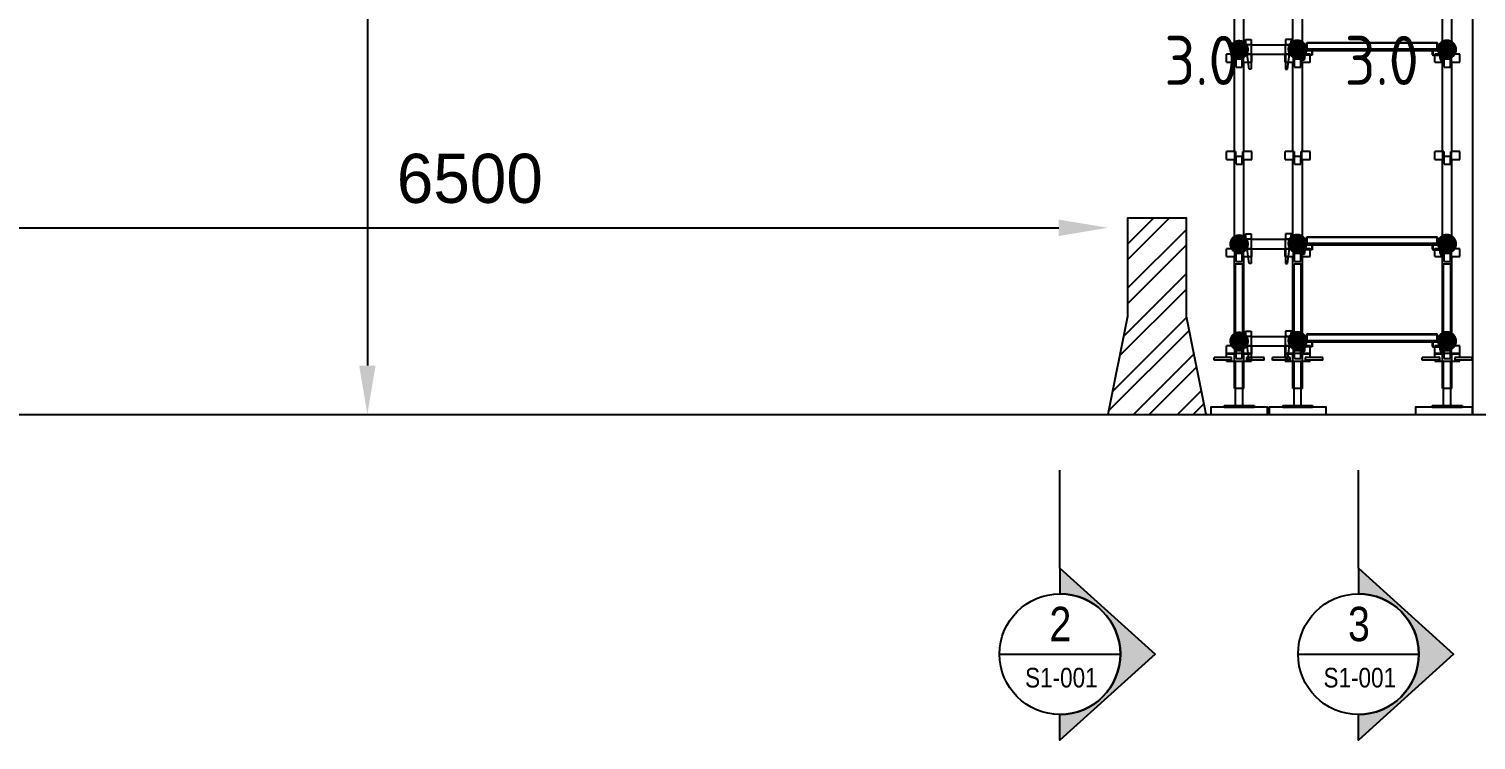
# Model space of a CAD drawing. Header units: millimetres. Extents: x 9116 to 195096, y -114281 to 55636.
# Drawn here: x 31272 to 38642, y -35306 to -31685 of the extents above; entities that cross this region are included whole.
import ezdxf
from ezdxf.enums import TextEntityAlignment as Align

# ---------------------------------------------------------------- set-up
doc = ezdxf.new("R2010")
doc.units = ezdxf.units.MM
doc.header["$PDMODE"] = 34
doc.header["$PDSIZE"] = -10
doc.linetypes.add('KwikScaf_DASHED', pattern=[3.75, 2.5, -1.25])
doc.layers.get('0').update_dxf_attribs({"linetype": 'CONTINUOUS'})
doc.layers.get('Defpoints').update_dxf_attribs({"linetype": 'CONTINUOUS'})
for name, color, linetype in [('Building', 7, 'CONTINUOUS'), ('Grid Lines', 252, 'CONTINUOUS'), ('Scaffold', 7, 'CONTINUOUS'), ('Water Barrier', 252, 'CONTINUOUS')]:
    doc.layers.add(name, color=color, linetype=linetype)
doc.styles.add('ARCH', font='archd.shx', dxfattribs={"height": 250})
doc.styles.add('KwikScaf ISO', font='isocp.shx')
doc.dimstyles.new('ISO-25', dxfattribs={"dimscale": 0, "dimtxt": 250, "dimasz": 250, "dimexe": 125, "dimexo": 125, "dimgap": 125, "dimtad": 1, "dimdec": 0, "dimdsep": 46, "dimtxsty": 'Standard', "dimcen": 250, "dimclrd": 256, "dimclre": 256, "dimclrt": 256, "dimazin": 0, "dimtfac": 1, "dimtdec": 0, "dimtmove": 0, "dimatfit": 3, "dimfxl": 1, "dimlwd": -1, "dimlwe": -1, "dimarcsym": 0})

# ---------------------------------------------------------------- blocks, each defined once
blk = doc.blocks.new('Filled Arrow Section Half A')
h = blk.add_hatch(color=256)
edge = h.paths.add_edge_path()
edge.add_line((0, 875), (969, 0))
edge.add_line((969, 0), (0, -875))
edge.add_line((0, -875), (0, -615))
edge.add_arc((0, 0), 615, 270, 450)
edge.add_line((0, 615), (0, 875))
for q in [(0, 1875), (0, 615)]:
    blk.add_line((0, 875), q)
blk.add_lwpolyline([(0, 875), (969, 0), (0, -875), (0, -615)])
blk.add_circle((0, 0), 615)
blk.add_arc((0, 0), 615, 270, 90)
blk = doc.blocks.new('2D Jack Adjustable Screw')
at = {"color": 0, "extrusion": (1, -1.83691e-16, 2.30446e-16)}
for p, q in [((-35, 151.5), (-20, 151.5)), ((-35, 62.25), (-35, 151.5)), ((-20, 62.25), (-20, 151.5)), ((-265.5, 100), (-273.5, 100)), ((-273.5, 100), (-273.5, -52)), ((-265.5, 100), (-265.5, -52)), ((-40, 87.75), (-35, 87.75)), ((-40, 87.75), (-40, 24)), ((-20, 87.75), (0, 87.75)), ((0, 24), (0, 87.75)), ((-265.5, 42.5), (-40, 42.5)), ((-265.5, 5.5), (-40, 5.5)), ((-40, 24), (-40, -39.75)), ((-35, 62.25), (-20, 62.25)), ((0, 42.5), (454.5, 42.5)), ((0, -39.75), (0, 24)), ((0, 5.5), (454.5, 5.5)), ((454.5, 24), (454.5, 42.5)), ((454.5, 5.5), (454.5, 24)), ((-265.5, -52), (-273.5, -52)), ((-40, -39.75), (-35, -39.75)), ((-20, -14.25), (-35, -14.25)), ((-35, -103.5), (-35, -14.25)), ((-20, -103.5), (-20, -14.25)), ((-20, -39.75), (0, -39.75)), ((-35, -103.5), (-20, -103.5))]:
    blk.add_line(p, q, dxfattribs=at)
blk = doc.blocks.new('2D Transom 0.7 Metre')
at = {"color": 0, "extrusion": (0, 1, -1.83691e-16)}
for p, q in [((0, -25), (0, 50)), ((0, 50), (20, 50)), ((50, 0), (13.3, 0)), ((20, 50), (16.7, 25)), ((16.7, 25), (25, 25)), ((25, 63), (689, 63)), ((25, 30), (25, 63)), ((25, 30), (689, 30)), ((25, 25), (25, 30)), ((25, 25), (689, 25)), ((50, 25), (50, 0)), ((664, 25), (664, 0)), ((664, 0), (700.7, 0)), ((689, 30), (689, 63)), ((689, 25), (689, 30)), ((697.3, 25), (689, 25)), ((694, 50), (697.3, 25)), ((714, 50), (694, 50)), ((700.7, 0), (704, -25)), ((714, -25), (714, 50)), ((10, -25), (0, -25)), ((13.3, 0), (10, -25)), ((704, -25), (714, -25))]:
    blk.add_line(p, q, dxfattribs=at)
blk = doc.blocks.new('250 Link Ledger')
at = {"color": 3, "extrusion": (0, -1, 6.12303e-17)}
for p, q in [((11.1, 48.4), (7.6, 75)), ((7.6, 75), (37.6, 75)), ((37.6, 75), (37.6, 48.4)), ((212.4, 75), (212.4, 48.4)), ((242.4, 75), (212.4, 75)), ((238.9, 48.4), (242.4, 75)), ((0, 48.4), (0, 0)), ((37.8, 48.4), (0, 48.4)), ((0, 0), (37.8, 0)), ((27.6, -75), (17.6, 0)), ((37.6, 0), (37.6, -75)), ((37.8, 48.4), (250, 48.4)), ((37.8, 44.6), (37.8, 48.4)), ((37.8, 44.6), (37.8, 24.2)), ((37.8, 24.2), (37.8, 3.8)), ((37.8, 0), (37.8, 3.8)), ((37.8, 0), (250, 0)), ((250, 48.4), (212.2, 48.4)), ((212.2, 48.4), (212.2, 44.6)), ((212.2, 24.2), (212.2, 44.6)), ((212.2, 3.8), (212.2, 24.2)), ((212.2, 3.8), (212.2, 0)), ((212.2, 0), (250, 0)), ((212.4, 0), (212.4, -75)), ((222.4, -75), (232.4, 0)), ((250, 0), (250, 48.4)), ((37.6, -75), (27.6, -75)), ((212.4, -75), (222.4, -75))]:
    blk.add_line(p, q, dxfattribs=at)
blk = doc.blocks.new('*D75')
at = {"layer": 'Defpoints', "color": 0}
for p in [(32995.3, -28408.8), (32995.3, -33648.7), (32995.3, -33648.7)]:
    blk.add_point(p, dxfattribs=at)
at = {"layer": 'Grid Lines'}
blk.add_line((32995.3, -28658.8), (32995.3, -33398.7), dxfattribs=at)
for points in [[(32953.7, -28658.8), (33037, -28658.8), (32995.3, -28408.8)], [(32953.7, -33398.7), (33037, -33398.7), (32995.3, -33648.7)]]:
    blk.add_solid(points, dxfattribs=at)
at = {"layer": 'Grid Lines', "insert": (32745.3, -31028.7), "char_height": 250, "attachment_point": 5, "rotation": 90}
blk.add_mtext('5240', dxfattribs=at)
blk = doc.blocks.new('*D76')
at = {"layer": 'Defpoints', "color": 0}
for p in [(30267.1, -32697.2), (36767.1, -32697.2), (36767.1, -32697.2)]:
    blk.add_point(p, dxfattribs=at)
at = {"layer": 'Grid Lines'}
blk.add_line((30517.1, -32697.2), (36517.1, -32697.2), dxfattribs=at)
for points in [[(30517.1, -32655.6), (30517.1, -32738.9), (30267.1, -32697.2)], [(36517.1, -32655.6), (36517.1, -32738.9), (36767.1, -32697.2)]]:
    blk.add_solid(points, dxfattribs=at)
at = {"layer": 'Grid Lines', "insert": (33517.1, -32447.2), "char_height": 250, "attachment_point": 5}
blk.add_mtext('6500', dxfattribs=at)

msp = doc.modelspace()

# ---------------------------------------------------------------- hatches: boundary and pattern name
at = {"layer": 'Water Barrier'}
h = msp.add_hatch(dxfattribs=at)
h.set_pattern_fill('STEEL', color=30, scale=50, style=0)
h.set_pattern_definition([(45, (6865.48, 0), (-112.2532, 112.2532), []), (45, (6865.48, 79.38), (-112.2532, 112.2532), [])])
h.paths.add_polyline_path([(37167.1, -33148.7), (37167.1, -32648.7), (36867.1, -32648.7), (36867.1, -33148.7), (36767.1, -33648.7), (37267.1, -33648.7)])

# ---------------------------------------------------------------- linework, layer by layer
at = {"layer": 'Building'}
for p, q in [((38624.4, -24172.7), (38624.4, -33648.7)), ((22723.1, -33648.7), (38824.4, -33648.7))]:
    msp.add_line(p, q, dxfattribs=at)
at = {"layer": 'Grid Lines', "color": 252, "linetype": 'KwikScaf_DASHED'}
msp.add_line((19632.3, -33648.7), (43222.7, -33648.7), dxfattribs=at)
at = {"layer": 'Grid Lines'}
for p, q in [((36215.4, -34868.7), (36830.4, -34868.7)), ((37735.5, -34868.7), (38350.5, -34868.7))]:
    msp.add_line(p, q, dxfattribs=at)
at = {"layer": 'Scaffold', "color": 5, "extrusion": (-1, 6.12323e-17, 0)}
for p, q in [((37411.5, -31813.7), (37411.5, -31358.7)), ((37459.5, -31813.7), (37459.5, -31358.7)), ((37709.5, -31813.7), (37709.5, -31358.7)), ((37757.5, -31813.7), (37757.5, -31358.7)), ((38471.5, -31813.7), (38471.5, -31358.7)), ((38519.5, -31813.7), (38519.5, -31358.7)), ((37376, -31813.7), (37371.5, -31813.7)), ((37371.5, -31853.7), (37371.5, -31813.7)), ((37413.6, -31813.7), (37376, -31813.7)), ((37413.6, -31853.7), (37413.6, -31813.7)), ((37417.4, -31813.7), (37413.6, -31813.7)), ((37417.4, -31813.7), (37417.4, -31853.7)), ((37419.8, -31878.7), (37419.8, -31838.7)), ((37429.7, -31838.7), (37419.8, -31838.7)), ((37441.3, -31838.7), (37429.7, -31838.7)), ((37451.2, -31838.7), (37441.3, -31838.7)), ((37451.2, -31878.7), (37451.2, -31838.7)), ((37453.7, -31853.7), (37453.7, -31813.7)), ((37457.4, -31813.7), (37453.7, -31813.7)), ((37495, -31813.7), (37457.4, -31813.7)), ((37457.4, -31853.7), (37457.4, -31813.7)), ((37499.5, -31813.7), (37495, -31813.7)), ((37499.5, -31853.7), (37499.5, -31813.7)), ((37674, -31813.7), (37669.5, -31813.7)), ((37669.5, -31853.7), (37669.5, -31813.7)), ((37711.6, -31813.7), (37674, -31813.7)), ((37711.6, -31853.7), (37711.6, -31813.7)), ((37715.4, -31813.7), (37711.6, -31813.7)), ((37715.4, -31813.7), (37715.4, -31853.7)), ((37717.8, -31878.7), (37717.8, -31838.7)), ((37727.7, -31838.7), (37717.8, -31838.7)), ((37739.3, -31838.7), (37727.7, -31838.7)), ((37749.2, -31838.7), (37739.3, -31838.7)), ((37749.2, -31878.7), (37749.2, -31838.7)), ((37751.7, -31853.7), (37751.7, -31813.7)), ((37755.4, -31813.7), (37751.7, -31813.7)), ((37793, -31813.7), (37755.4, -31813.7)), ((37755.4, -31853.7), (37755.4, -31813.7)), ((37797.5, -31813.7), (37793, -31813.7)), ((37797.5, -31853.7), (37797.5, -31813.7)), ((38436, -31813.7), (38431.5, -31813.7)), ((38431.5, -31853.7), (38431.5, -31813.7)), ((38473.6, -31813.7), (38436, -31813.7)), ((38473.6, -31853.7), (38473.6, -31813.7)), ((38477.4, -31813.7), (38473.6, -31813.7)), ((38477.4, -31813.7), (38477.4, -31853.7)), ((38479.8, -31878.7), (38479.8, -31838.7)), ((38489.7, -31838.7), (38479.8, -31838.7)), ((38501.3, -31838.7), (38489.7, -31838.7)), ((38511.2, -31838.7), (38501.3, -31838.7)), ((38511.2, -31878.7), (38511.2, -31838.7)), ((38513.7, -31853.7), (38513.7, -31813.7)), ((38517.4, -31813.7), (38513.7, -31813.7)), ((38555, -31813.7), (38517.4, -31813.7)), ((38517.4, -31853.7), (38517.4, -31813.7)), ((38559.5, -31813.7), (38555, -31813.7)), ((38559.5, -31853.7), (38559.5, -31813.7)), ((37371.5, -31853.7), (37376, -31853.7)), ((37376, -31853.7), (37413.6, -31853.7)), ((37411.5, -32308.7), (37411.5, -31853.7)), ((37413.6, -31853.7), (37417.4, -31853.7)), ((37419.8, -31878.7), (37429.7, -31878.7)), ((37429.7, -31878.7), (37441.3, -31878.7)), ((37441.3, -31878.7), (37451.2, -31878.7)), ((37453.7, -31853.7), (37457.4, -31853.7)), ((37457.4, -31853.7), (37495, -31853.7)), ((37459.5, -32308.7), (37459.5, -31853.7)), ((37495, -31853.7), (37499.5, -31853.7)), ((37669.5, -31853.7), (37674, -31853.7)), ((37674, -31853.7), (37711.6, -31853.7)), ((37709.5, -32308.7), (37709.5, -31853.7)), ((37711.6, -31853.7), (37715.4, -31853.7)), ((37717.8, -31878.7), (37727.7, -31878.7)), ((37727.7, -31878.7), (37739.3, -31878.7)), ((37739.3, -31878.7), (37749.2, -31878.7)), ((37751.7, -31853.7), (37755.4, -31853.7)), ((37755.4, -31853.7), (37793, -31853.7)), ((37757.5, -32308.7), (37757.5, -31853.7)), ((37793, -31853.7), (37797.5, -31853.7)), ((38431.5, -31853.7), (38436, -31853.7)), ((38436, -31853.7), (38473.6, -31853.7)), ((38471.5, -32308.7), (38471.5, -31853.7)), ((38473.6, -31853.7), (38477.4, -31853.7)), ((38479.8, -31878.7), (38489.7, -31878.7)), ((38489.7, -31878.7), (38501.3, -31878.7)), ((38501.3, -31878.7), (38511.2, -31878.7)), ((38513.7, -31853.7), (38517.4, -31853.7)), ((38517.4, -31853.7), (38555, -31853.7)), ((38519.5, -32308.7), (38519.5, -31853.7)), ((38555, -31853.7), (38559.5, -31853.7)), ((37376, -32308.7), (37371.5, -32308.7)), ((37371.5, -32348.7), (37371.5, -32308.7)), ((37371.5, -32348.7), (37376, -32348.7)), ((37413.6, -32308.7), (37376, -32308.7)), ((37376, -32348.7), (37413.6, -32348.7)), ((37411.5, -32803.7), (37411.5, -32348.7)), ((37413.6, -32348.7), (37413.6, -32308.7)), ((37417.4, -32308.7), (37413.6, -32308.7)), ((37413.6, -32348.7), (37417.4, -32348.7)), ((37417.4, -32308.7), (37417.4, -32348.7)), ((37419.8, -32373.7), (37419.8, -32333.7)), ((37429.7, -32333.7), (37419.8, -32333.7)), ((37441.3, -32333.7), (37429.7, -32333.7)), ((37451.2, -32333.7), (37441.3, -32333.7)), ((37451.2, -32373.7), (37451.2, -32333.7)), ((37453.7, -32348.7), (37453.7, -32308.7)), ((37457.4, -32308.7), (37453.7, -32308.7)), ((37453.7, -32348.7), (37457.4, -32348.7)), ((37495, -32308.7), (37457.4, -32308.7)), ((37457.4, -32348.7), (37457.4, -32308.7)), ((37457.4, -32348.7), (37495, -32348.7)), ((37459.5, -32803.7), (37459.5, -32348.7)), ((37499.5, -32308.7), (37495, -32308.7)), ((37495, -32348.7), (37499.5, -32348.7)), ((37499.5, -32348.7), (37499.5, -32308.7)), ((37674, -32308.7), (37669.5, -32308.7)), ((37669.5, -32348.7), (37669.5, -32308.7)), ((37669.5, -32348.7), (37674, -32348.7)), ((37711.6, -32308.7), (37674, -32308.7)), ((37674, -32348.7), (37711.6, -32348.7)), ((37709.5, -32803.7), (37709.5, -32348.7)), ((37711.6, -32348.7), (37711.6, -32308.7)), ((37715.4, -32308.7), (37711.6, -32308.7)), ((37711.6, -32348.7), (37715.4, -32348.7)), ((37715.4, -32308.7), (37715.4, -32348.7)), ((37717.8, -32373.7), (37717.8, -32333.7)), ((37727.7, -32333.7), (37717.8, -32333.7)), ((37739.3, -32333.7), (37727.7, -32333.7)), ((37749.2, -32333.7), (37739.3, -32333.7)), ((37749.2, -32373.7), (37749.2, -32333.7)), ((37751.7, -32348.7), (37751.7, -32308.7)), ((37755.4, -32308.7), (37751.7, -32308.7)), ((37751.7, -32348.7), (37755.4, -32348.7)), ((37793, -32308.7), (37755.4, -32308.7)), ((37755.4, -32348.7), (37755.4, -32308.7)), ((37755.4, -32348.7), (37793, -32348.7)), ((37757.5, -32803.7), (37757.5, -32348.7)), ((37797.5, -32308.7), (37793, -32308.7)), ((37793, -32348.7), (37797.5, -32348.7)), ((37797.5, -32348.7), (37797.5, -32308.7)), ((38436, -32308.7), (38431.5, -32308.7)), ((38431.5, -32348.7), (38431.5, -32308.7)), ((38431.5, -32348.7), (38436, -32348.7)), ((38473.6, -32308.7), (38436, -32308.7)), ((38436, -32348.7), (38473.6, -32348.7)), ((38471.5, -32803.7), (38471.5, -32348.7)), ((38473.6, -32348.7), (38473.6, -32308.7)), ((38477.4, -32308.7), (38473.6, -32308.7)), ((38473.6, -32348.7), (38477.4, -32348.7)), ((38477.4, -32308.7), (38477.4, -32348.7)), ((38479.8, -32373.7), (38479.8, -32333.7)), ((38489.7, -32333.7), (38479.8, -32333.7)), ((38501.3, -32333.7), (38489.7, -32333.7)), ((38511.2, -32333.7), (38501.3, -32333.7)), ((38511.2, -32373.7), (38511.2, -32333.7)), ((38513.7, -32348.7), (38513.7, -32308.7)), ((38517.4, -32308.7), (38513.7, -32308.7)), ((38513.7, -32348.7), (38517.4, -32348.7)), ((38555, -32308.7), (38517.4, -32308.7)), ((38517.4, -32348.7), (38517.4, -32308.7)), ((38517.4, -32348.7), (38555, -32348.7)), ((38519.5, -32803.7), (38519.5, -32348.7)), ((38559.5, -32308.7), (38555, -32308.7)), ((38555, -32348.7), (38559.5, -32348.7)), ((38559.5, -32348.7), (38559.5, -32308.7)), ((37419.8, -32373.7), (37429.7, -32373.7)), ((37429.7, -32373.7), (37441.3, -32373.7)), ((37441.3, -32373.7), (37451.2, -32373.7)), ((37717.8, -32373.7), (37727.7, -32373.7)), ((37727.7, -32373.7), (37739.3, -32373.7)), ((37739.3, -32373.7), (37749.2, -32373.7)), ((38479.8, -32373.7), (38489.7, -32373.7)), ((38489.7, -32373.7), (38501.3, -32373.7)), ((38501.3, -32373.7), (38511.2, -32373.7)), ((37376, -32803.7), (37371.5, -32803.7)), ((37371.5, -32843.7), (37371.5, -32803.7)), ((37371.5, -32843.7), (37376, -32843.7)), ((37413.6, -32803.7), (37376, -32803.7)), ((37376, -32843.7), (37413.6, -32843.7)), ((37411.5, -33298.7), (37411.5, -32843.7)), ((37413.6, -32843.7), (37413.6, -32803.7)), ((37417.4, -32803.7), (37413.6, -32803.7)), ((37413.6, -32843.7), (37417.4, -32843.7)), ((37417.4, -32803.7), (37417.4, -32843.7)), ((37429.7, -32828.7), (37419.8, -32828.7)), ((37419.8, -32868.7), (37419.8, -32828.7)), ((37419.8, -32868.7), (37429.7, -32868.7)), ((37441.3, -32828.7), (37429.7, -32828.7)), ((37429.7, -32868.7), (37441.3, -32868.7)), ((37451.2, -32828.7), (37441.3, -32828.7)), ((37441.3, -32868.7), (37451.2, -32868.7)), ((37451.2, -32868.7), (37451.2, -32828.7)), ((37453.7, -32843.7), (37453.7, -32803.7)), ((37457.4, -32803.7), (37453.7, -32803.7)), ((37453.7, -32843.7), (37457.4, -32843.7)), ((37495, -32803.7), (37457.4, -32803.7)), ((37457.4, -32843.7), (37457.4, -32803.7)), ((37457.4, -32843.7), (37495, -32843.7)), ((37459.5, -33298.7), (37459.5, -32843.7)), ((37499.5, -32803.7), (37495, -32803.7)), ((37495, -32843.7), (37499.5, -32843.7)), ((37499.5, -32843.7), (37499.5, -32803.7)), ((37674, -32803.7), (37669.5, -32803.7)), ((37669.5, -32843.7), (37669.5, -32803.7)), ((37669.5, -32843.7), (37674, -32843.7)), ((37711.6, -32803.7), (37674, -32803.7)), ((37674, -32843.7), (37711.6, -32843.7)), ((37709.5, -33298.7), (37709.5, -32843.7)), ((37711.6, -32843.7), (37711.6, -32803.7)), ((37715.4, -32803.7), (37711.6, -32803.7)), ((37711.6, -32843.7), (37715.4, -32843.7)), ((37715.4, -32803.7), (37715.4, -32843.7)), ((37727.7, -32828.7), (37717.8, -32828.7)), ((37717.8, -32868.7), (37717.8, -32828.7)), ((37717.8, -32868.7), (37727.7, -32868.7)), ((37739.3, -32828.7), (37727.7, -32828.7)), ((37727.7, -32868.7), (37739.3, -32868.7)), ((37749.2, -32828.7), (37739.3, -32828.7)), ((37739.3, -32868.7), (37749.2, -32868.7)), ((37749.2, -32868.7), (37749.2, -32828.7)), ((37751.7, -32843.7), (37751.7, -32803.7)), ((37755.4, -32803.7), (37751.7, -32803.7)), ((37751.7, -32843.7), (37755.4, -32843.7)), ((37793, -32803.7), (37755.4, -32803.7)), ((37755.4, -32843.7), (37755.4, -32803.7)), ((37755.4, -32843.7), (37793, -32843.7)), ((37757.5, -33298.7), (37757.5, -32843.7)), ((37797.5, -32803.7), (37793, -32803.7)), ((37793, -32843.7), (37797.5, -32843.7)), ((37797.5, -32843.7), (37797.5, -32803.7)), ((38436, -32803.7), (38431.5, -32803.7)), ((38431.5, -32843.7), (38431.5, -32803.7)), ((38431.5, -32843.7), (38436, -32843.7)), ((38473.6, -32803.7), (38436, -32803.7)), ((38436, -32843.7), (38473.6, -32843.7)), ((38471.5, -33298.7), (38471.5, -32843.7)), ((38473.6, -32843.7), (38473.6, -32803.7)), ((38477.4, -32803.7), (38473.6, -32803.7)), ((38473.6, -32843.7), (38477.4, -32843.7)), ((38477.4, -32803.7), (38477.4, -32843.7)), ((38489.7, -32828.7), (38479.8, -32828.7)), ((38479.8, -32868.7), (38479.8, -32828.7)), ((38479.8, -32868.7), (38489.7, -32868.7)), ((38501.3, -32828.7), (38489.7, -32828.7)), ((38489.7, -32868.7), (38501.3, -32868.7)), ((38511.2, -32828.7), (38501.3, -32828.7)), ((38501.3, -32868.7), (38511.2, -32868.7)), ((38511.2, -32868.7), (38511.2, -32828.7)), ((38513.7, -32843.7), (38513.7, -32803.7)), ((38517.4, -32803.7), (38513.7, -32803.7)), ((38513.7, -32843.7), (38517.4, -32843.7)), ((38555, -32803.7), (38517.4, -32803.7)), ((38517.4, -32843.7), (38517.4, -32803.7)), ((38517.4, -32843.7), (38555, -32843.7)), ((38519.5, -33298.7), (38519.5, -32843.7)), ((38559.5, -32803.7), (38555, -32803.7)), ((38555, -32843.7), (38559.5, -32843.7)), ((38559.5, -32843.7), (38559.5, -32803.7)), ((37376, -33298.7), (37371.5, -33298.7)), ((37371.5, -33338.7), (37371.5, -33298.7)), ((37413.6, -33298.7), (37376, -33298.7)), ((37413.6, -33338.7), (37413.6, -33298.7)), ((37417.4, -33298.7), (37413.6, -33298.7)), ((37417.4, -33298.7), (37417.4, -33338.7)), ((37453.7, -33338.7), (37453.7, -33298.7)), ((37457.4, -33298.7), (37453.7, -33298.7)), ((37495, -33298.7), (37457.4, -33298.7)), ((37457.4, -33338.7), (37457.4, -33298.7)), ((37499.5, -33298.7), (37495, -33298.7)), ((37499.5, -33338.7), (37499.5, -33298.7)), ((37674, -33298.7), (37669.5, -33298.7)), ((37669.5, -33338.7), (37669.5, -33298.7)), ((37711.6, -33298.7), (37674, -33298.7)), ((37711.6, -33338.7), (37711.6, -33298.7)), ((37715.4, -33298.7), (37711.6, -33298.7)), ((37715.4, -33298.7), (37715.4, -33338.7)), ((37751.7, -33338.7), (37751.7, -33298.7)), ((37755.4, -33298.7), (37751.7, -33298.7)), ((37793, -33298.7), (37755.4, -33298.7)), ((37755.4, -33338.7), (37755.4, -33298.7)), ((37797.5, -33298.7), (37793, -33298.7)), ((37797.5, -33338.7), (37797.5, -33298.7)), ((38436, -33298.7), (38431.5, -33298.7)), ((38431.5, -33338.7), (38431.5, -33298.7)), ((38473.6, -33298.7), (38436, -33298.7)), ((38473.6, -33338.7), (38473.6, -33298.7)), ((38477.4, -33298.7), (38473.6, -33298.7)), ((38477.4, -33298.7), (38477.4, -33338.7)), ((38513.7, -33338.7), (38513.7, -33298.7)), ((38517.4, -33298.7), (38513.7, -33298.7)), ((38555, -33298.7), (38517.4, -33298.7)), ((38517.4, -33338.7), (38517.4, -33298.7)), ((38559.5, -33298.7), (38555, -33298.7)), ((38559.5, -33338.7), (38559.5, -33298.7)), ((37371.5, -33338.7), (37376, -33338.7)), ((37376, -33338.7), (37413.6, -33338.7)), ((37411.5, -33515.7), (37411.5, -33338.7)), ((37413.6, -33338.7), (37417.4, -33338.7)), ((37419.8, -33363.7), (37419.8, -33323.7)), ((37429.7, -33323.7), (37419.8, -33323.7)), ((37419.8, -33363.7), (37429.7, -33363.7)), ((37441.3, -33323.7), (37429.7, -33323.7)), ((37429.7, -33363.7), (37441.3, -33363.7)), ((37451.2, -33323.7), (37441.3, -33323.7)), ((37441.3, -33363.7), (37451.2, -33363.7)), ((37451.2, -33363.7), (37451.2, -33323.7)), ((37453.7, -33338.7), (37457.4, -33338.7)), ((37457.4, -33338.7), (37495, -33338.7)), ((37459.5, -33515.7), (37459.5, -33338.7)), ((37495, -33338.7), (37499.5, -33338.7)), ((37669.5, -33338.7), (37674, -33338.7)), ((37674, -33338.7), (37711.6, -33338.7)), ((37709.5, -33515.7), (37709.5, -33338.7)), ((37711.6, -33338.7), (37715.4, -33338.7)), ((37717.8, -33363.7), (37717.8, -33323.7)), ((37727.7, -33323.7), (37717.8, -33323.7)), ((37717.8, -33363.7), (37727.7, -33363.7)), ((37739.3, -33323.7), (37727.7, -33323.7)), ((37727.7, -33363.7), (37739.3, -33363.7)), ((37749.2, -33323.7), (37739.3, -33323.7)), ((37739.3, -33363.7), (37749.2, -33363.7)), ((37749.2, -33363.7), (37749.2, -33323.7)), ((37751.7, -33338.7), (37755.4, -33338.7)), ((37755.4, -33338.7), (37793, -33338.7)), ((37757.5, -33515.7), (37757.5, -33338.7)), ((37793, -33338.7), (37797.5, -33338.7)), ((38431.5, -33338.7), (38436, -33338.7)), ((38436, -33338.7), (38473.6, -33338.7)), ((38471.5, -33515.7), (38471.5, -33338.7)), ((38473.6, -33338.7), (38477.4, -33338.7)), ((38479.8, -33363.7), (38479.8, -33323.7)), ((38489.7, -33323.7), (38479.8, -33323.7)), ((38479.8, -33363.7), (38489.7, -33363.7)), ((38501.3, -33323.7), (38489.7, -33323.7)), ((38489.7, -33363.7), (38501.3, -33363.7)), ((38511.2, -33323.7), (38501.3, -33323.7)), ((38501.3, -33363.7), (38511.2, -33363.7)), ((38511.2, -33363.7), (38511.2, -33323.7)), ((38513.7, -33338.7), (38517.4, -33338.7)), ((38517.4, -33338.7), (38555, -33338.7)), ((38519.5, -33515.7), (38519.5, -33338.7)), ((38555, -33338.7), (38559.5, -33338.7)), ((37459.5, -33515.7), (37411.5, -33515.7)), ((37757.5, -33515.7), (37709.5, -33515.7)), ((38519.5, -33515.7), (38471.5, -33515.7))]:
    msp.add_line(p, q, dxfattribs=at)
at = {"layer": 'Scaffold', "color": 40, "const_width": 50}
for points in [[(37410.5, -31789.7, 1), (37460.5, -31789.7, 1)], [(37706.3, -31787, 1), (37756.3, -31787, 1)], [(37708.5, -31789.7, 1), (37758.5, -31789.7, 1)], [(38468.3, -31787, 1), (38518.3, -31787, 1)], [(38470.5, -31789.7, 1), (38520.5, -31789.7, 1)], [(37410.5, -32779.7, 1), (37460.5, -32779.7, 1)], [(37706.3, -32777, 1), (37756.3, -32777, 1)], [(37708.5, -32779.7, 1), (37758.5, -32779.7, 1)], [(38468.3, -32777, 1), (38518.3, -32777, 1)], [(38470.5, -32779.7, 1), (38520.5, -32779.7, 1)], [(37410.5, -33274.7, 1), (37460.5, -33274.7, 1)], [(37706.3, -33272, 1), (37756.3, -33272, 1)], [(37708.5, -33274.7, 1), (37758.5, -33274.7, 1)], [(38468.3, -33272, 1), (38518.3, -33272, 1)], [(38470.5, -33274.7, 1), (38520.5, -33274.7, 1)]]:
    msp.add_lwpolyline(points, format="xyb", close=True, dxfattribs=at)
at = {"layer": 'Scaffold', "color": 200}
for points in [[(37290.5, -33648.7), (37580.5, -33648.7), (37580.5, -33610.7), (37290.5, -33610.7)], [(37588.5, -33648.7), (37878.5, -33648.7), (37878.5, -33610.7), (37588.5, -33610.7)], [(38334.4, -33648.7), (38624.4, -33648.7), (38624.4, -33610.7), (38334.4, -33610.7)]]:
    msp.add_lwpolyline(points, close=True, dxfattribs=at)
at = {"layer": 'Water Barrier', "color": 30}
for points in [[(37167.1, -33148.7), (37167.1, -32648.7), (36867.1, -32648.7), (36867.1, -33148.7)], [(36867.1, -33148.7), (36767.1, -33648.7), (37267.1, -33648.7), (37167.1, -33148.7)]]:
    msp.add_lwpolyline(points, dxfattribs=at)

# ---------------------------------------------------------------- block references
at = {"layer": 'Grid Lines', "xscale": 0.5, "yscale": 0.5, "zscale": 0.5}
for p in [(36522.9, -34868.7), (38043, -34868.7)]:
    msp.add_blockref('Filled Arrow Section Half A', p, dxfattribs=at)
at = {"layer": 'Scaffold'}
for p in [(37459.5, -31813.7), (37459.5, -32803.7), (37459.5, -33298.7)]:
    msp.add_blockref('250 Link Ledger', p, dxfattribs=at)
at = {"layer": 'Scaffold', "color": 50}
for p in [(37755.3, -31816), (37757.5, -31818.7), (37755.3, -32806), (37757.5, -32808.7), (37755.3, -33301), (37757.5, -33303.7)]:
    msp.add_blockref('2D Transom 0.7 Metre', p, dxfattribs=at)
at = {"layer": 'Scaffold', "color": 190, "rotation": 90}
for p in [(37459.5, -33337.2), (37757.5, -33337.2), (38519.5, -33337.2)]:
    msp.add_blockref('2D Jack Adjustable Screw', p, dxfattribs=at)

# ---------------------------------------------------------------- texts
at = {"layer": 'Grid Lines', "width": 300.421, "attachment_point": 1, "style": 'ARCH'}
for s, insert, char_height in [('\\pi102.58;{\\fArial Narrow|b0|i0|c0|p34;2}', (36366.6, -34627.6), 175), ('\\pi103.24;{\\fArial Narrow|b0|i0|c0|p34;3}', (37886.7, -34627.6), 175), ('\\pi-21.277;{\\fArial Narrow|b0|i0|c0|p34;S1-001}', (36366.6, -34938.4), 100), ('\\pi-21.277;{\\fArial Narrow|b0|i0|c0|p34;S1-001}', (37886.7, -34938.4), 100)]:
    msp.add_mtext(s, dxfattribs=dict(at, insert=insert, char_height=char_height))
at = {"layer": 'Scaffold', "color": 7, "style": 'KwikScaf ISO'}
for p in [(36768.6, -31844.7), (37686.9, -31844.7)]:
    msp.add_text('  3.0  ', height=250, dxfattribs=at).set_placement(p, align=Align.MIDDLE_LEFT)

# ---------------------------------------------------------------- dimensions: what is measured, and where the dimension line sits
at = {"layer": 'Grid Lines'}
dim = msp.add_linear_dim(base=(32995.3, -33648.7), p1=(32995.3, -28408.8), p2=(32995.3, -33648.7), angle=90, dimstyle='ISO-25', override={"dimscale": 1}, dxfattribs=at)
dim.commit()
dim.dimension.update_dxf_attribs({"geometry": '*D75', "text_midpoint": (32745.3, -31028.7)})
dim = msp.add_linear_dim(base=(36767.1, -32697.2), p1=(30267.1, -32697.2), p2=(36767.1, -32697.2), dimstyle='ISO-25', override={"dimscale": 1}, dxfattribs=at)
dim.commit()
dim.dimension.update_dxf_attribs({"geometry": '*D76', "text_midpoint": (33517.1, -32447.2)})

doc.saveas('drawing.dxf')
